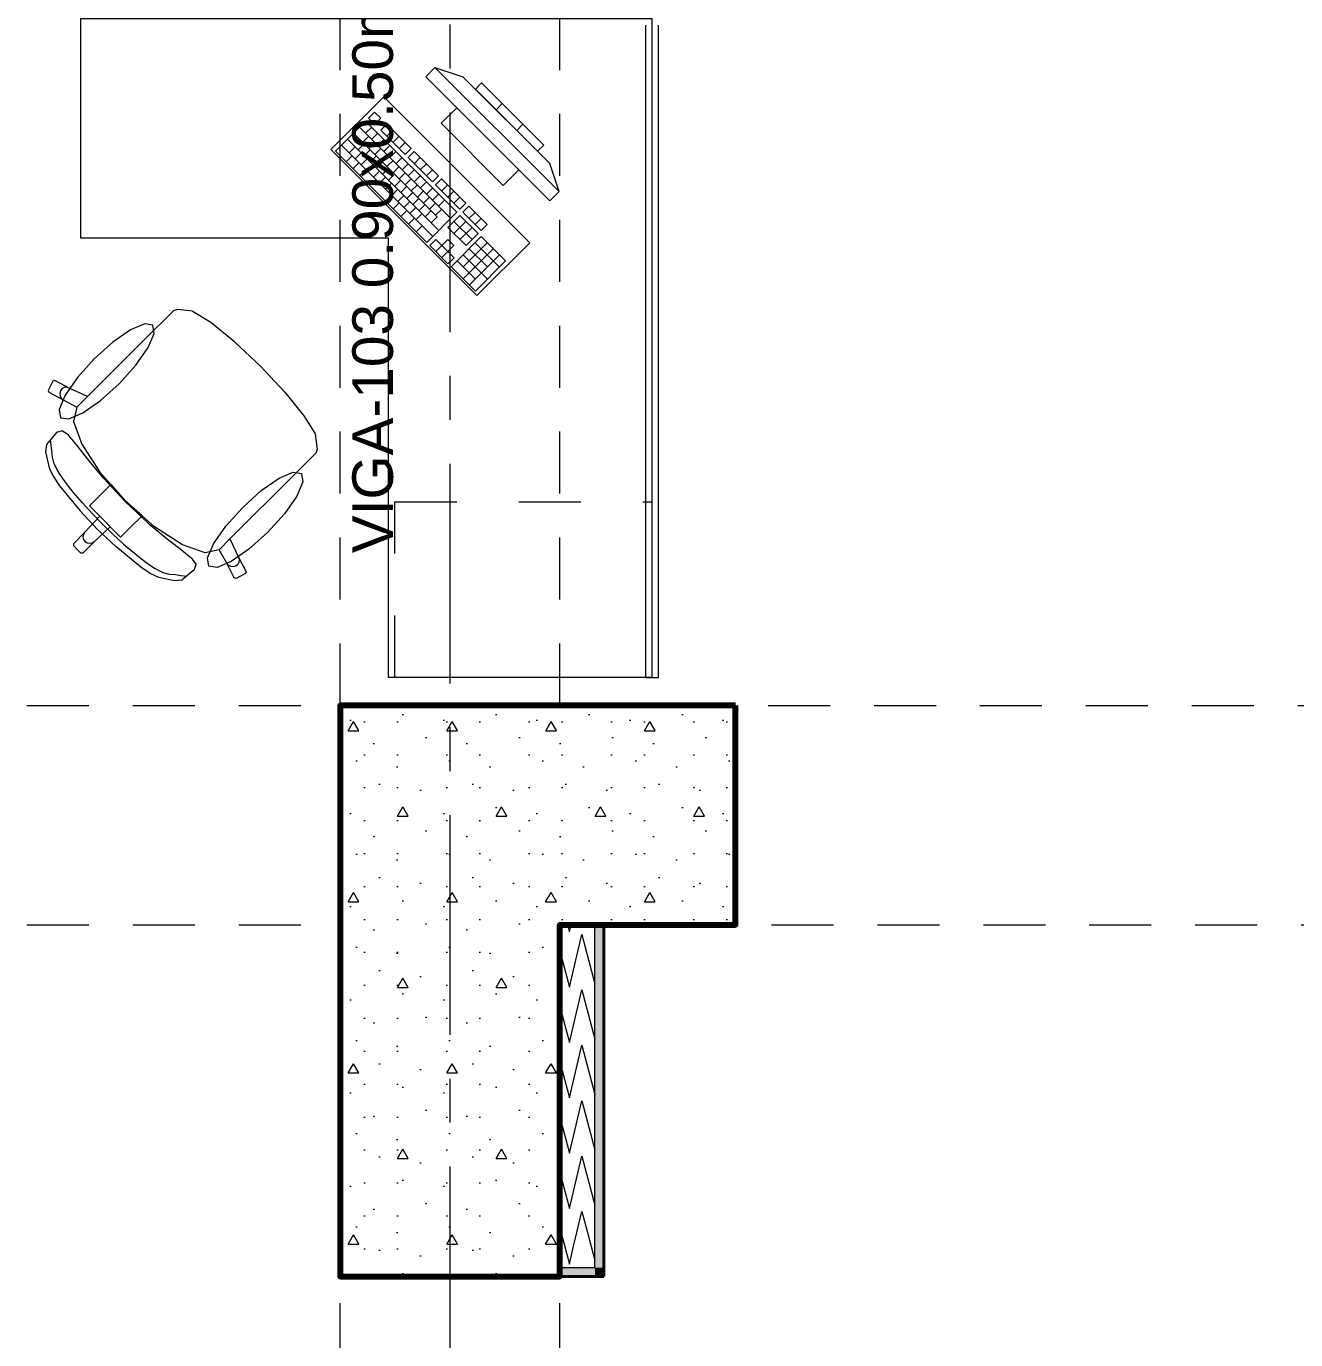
# Model space of a CAD drawing. Header units: inches. Extents: x -38 to 5698, y -33 to 92.
# Drawn here: x 292.855 to 295.746, y 15.956 to 18.946 of the extents above; entities that cross this region are included whole.
import ezdxf

# ---------------------------------------------------------------- set-up
doc = ezdxf.new("R2010")
doc.units = ezdxf.units.IN
doc.header["$MEASUREMENT"] = 0
for name, pattern in [('Hidden Line', [0.195611, 0.141111, -0.0545]), ('Punto & Raya', [0.65, 0.5, -0.075, 0, -0.075]), ('Rayas', [0.282222, 0.141111, -0.141111])]:
    doc.linetypes.add(name, pattern=pattern)
for name, color, linetype in [('02 _ ARQ _ ALB _ Ejes Generales', 7, 'Continuous'), ('08 _ STR _ EXT _ 06 Columnas', 7, 'Continuous'), ('08 _ STR _ EXT _ 09 Vigas', 7, 'Continuous'), ('Estructura - 04 MURO', 253, 'Continuous'), ('Interior - Mobiliario', 7, 'Continuous'), ('Notas - Etiquetas', 251, 'Continuous')]:
    doc.layers.add(name, color=color, linetype=linetype)
doc.styles.add('Estilo_Generado_4', font='swisse.ttf')

# ---------------------------------------------------------------- blocks, each defined once
blk = doc.blocks.new('*X206', base_point=(2412.1771, 0))
at = {"layer": 'Estructura - 04 MURO', "color": 9, "linetype": 'Continuous', "lineweight": 5}
for p, q in [((2428.7499, 16.1999), (2428.751, 16.1959)), ((2428.7786, 16.1684), (2428.7859, 16.1999)), ((2428.8099, 16.1999), (2428.8271, 16.136))]:
    blk.add_line(p, q, dxfattribs=at)
blk = doc.blocks.new('*X207', base_point=(2412.1771, 0))
at = {"layer": 'Estructura - 04 MURO', "color": 9, "linetype": 'Continuous', "lineweight": 5}
for p, q in [((2428.751, 16.1959), (2428.7692, 16.128)), ((2428.7692, 16.128), (2428.7786, 16.1684)), ((2428.7966, 16.1199), (2428.7971, 16.1219)), ((2428.7971, 16.1219), (2428.7976, 16.1199))]:
    blk.add_line(p, q, dxfattribs=at)
blk = doc.blocks.new('*X208', base_point=(2412.1771, 0))
at = {"layer": 'Estructura - 04 MURO', "color": 9, "linetype": 'Continuous', "lineweight": 5}
for p, q in [((2428.7649, 16.9), (2428.7692, 16.884)), ((2428.7692, 16.884), (2428.7729, 16.9)), ((2428.8249, 16.9), (2428.8271, 16.892)), ((2428.7692, 16.758), (2428.7971, 16.8779)), ((2428.7971, 16.8779), (2428.8271, 16.766)), ((2428.7471, 16.8407), (2428.7692, 16.758)), ((2428.7692, 16.632), (2428.7971, 16.7519)), ((2428.7971, 16.7519), (2428.8271, 16.64)), ((2428.7471, 16.7147), (2428.7692, 16.632)), ((2428.7692, 16.506), (2428.7971, 16.6259)), ((2428.7971, 16.6259), (2428.8271, 16.514)), ((2428.7471, 16.5887), (2428.7692, 16.506)), ((2428.7692, 16.38), (2428.7971, 16.4999)), ((2428.7971, 16.4999), (2428.8271, 16.388)), ((2428.7471, 16.4627), (2428.7692, 16.38)), ((2428.7692, 16.254), (2428.7971, 16.3739)), ((2428.7971, 16.3739), (2428.8271, 16.262)), ((2428.7471, 16.3367), (2428.7692, 16.254)), ((2428.7859, 16.1999), (2428.7971, 16.2479)), ((2428.7971, 16.2479), (2428.8099, 16.1999)), ((2428.7471, 16.2107), (2428.7499, 16.1999))]:
    blk.add_line(p, q, dxfattribs=at)

msp = doc.modelspace()

# ---------------------------------------------------------------- hatches: boundary and pattern name
at = {"layer": '08 _ STR _ EXT _ 06 Columnas', "linetype": 'Continuous', "lineweight": 9}
h = msp.add_hatch(dxfattribs=at)
h.set_pattern_fill('HORMIGÓN_EN_MASA_0002', style=0, pattern_type=2)
h.set_pattern_definition([(0, (277.50004, 6e-09), (0, 0.3897114), [0.024375, -0.200625]), (0, (277.61254, 0.19486), (0, 0.3897114), [0.024375, -0.200625]), (60, (277.50004, 6e-09), (-0.3375, 0.194856), [0.024375, -0.200625]), (60, (277.72504, 6e-09), (-0.3375, 0.194856), [0.024375, -0.200625]), (120, (277.5244, 6e-09), (0.3375, 0.194856), [0.024375, -0.200625]), (120, (277.7494, 6e-09), (0.3375, 0.194856), [0.024375, -0.200625]), (0, (277.50004, 0.0375), (0, 0.075), [0, -0.075, 0, -0.1125]), (45, (277.53754, 0.0375), (-0.053033, 0.053033), [0, -0.05625, 0, -0.09375])])
h.paths.add_polyline_path([(294.47, 17.4), (293.57, 17.4), (293.57, 16.0998), (294.07, 16.0999), (294.07, 16.9), (294.47, 16.9001)])
at = {"layer": 'Estructura - 04 MURO', "linetype": 'Continuous', "lineweight": 9}
for points in [[(294.17, 16.1199), (294.17, 16.9), (294.15, 16.9), (294.15, 16.1199)], [(294.15, 16.1199), (294.07, 16.1199), (294.07, 16.0999), (294.15, 16.0999)], [(294.15, 16.1199), (294.17, 16.0999), (294.17, 16.1199)], [(294.15, 16.1199), (294.15, 16.0999), (294.17, 16.0999)]]:
    msp.add_hatch(color=252, dxfattribs=at).paths.add_polyline_path(points)

# ---------------------------------------------------------------- linework, layer by layer
at = {"layer": '02 _ ARQ _ ALB _ Ejes Generales', "color": 252, "linetype": 'Punto & Raya', "lineweight": 13}
msp.add_line((293.82, 3.05), (293.82, 44.9), dxfattribs=at)
at = {"layer": '08 _ STR _ EXT _ 06 Columnas', "color": 7, "linetype": 'Continuous', "lineweight": 80, "flags": 128}
msp.add_lwpolyline([(294.47, 17.4), (293.57, 17.4), (293.57, 16.0998), (294.07, 16.0999), (294.07, 16.9), (294.47, 16.9001)], close=True, dxfattribs=at)
at = {"layer": '08 _ STR _ EXT _ 09 Vigas', "color": 251, "linetype": 'Hidden Line', "lineweight": 13}
for p, q in [((293.57, 17.4), (293.57, 29.7)), ((294.07, 17.4), (294.07, 29.7)), ((287.07, 17.4), (307.57, 17.4)), ((287.07, 16.9), (293.57, 16.9)), ((293.57, 7.7), (293.57, 16.9)), ((294.07, 16.9), (300.57, 16.9)), ((294.07, 7.7), (294.07, 16.9))]:
    msp.add_line(p, q, dxfattribs=at)
at = {"layer": 'Estructura - 04 MURO', "color": 143, "linetype": 'Continuous', "lineweight": 5}
for p, q in [((294.15, 16.1999), (294.15, 16.9)), ((294.15, 16.1199), (294.15, 16.1999)), ((294.15, 16.1199), (294.15, 16.1999)), ((294.07, 16.1199), (294.15, 16.1199))]:
    msp.add_line(p, q, dxfattribs=at)
at = {"layer": 'Estructura - 04 MURO', "color": 143, "linetype": 'Continuous', "lineweight": 5, "flags": 128}
msp.add_lwpolyline([(294.15, 16.9), (294.07, 16.9)], dxfattribs=at)
at = {"layer": 'Estructura - 04 MURO', "color": 7, "linetype": 'Continuous', "lineweight": 40, "flags": 128}
for points in [[(294.17, 16.9), (294.15, 16.9)], [(294.17, 16.1199), (294.17, 16.9)], [(294.17, 16.0999), (294.17, 16.1199)], [(294.07, 16.0999), (294.17, 16.0999)]]:
    msp.add_lwpolyline(points, dxfattribs=at)
at = {"layer": 'Interior - Mobiliario', "color": 175, "linetype": 'Continuous', "lineweight": 13}
for p, q in [((294.2647, 18.9488), (294.2647, 17.4638)), ((294.2947, 17.4638), (294.2947, 18.9488)), ((293.7858, 18.8527), (293.7646, 18.8315)), ((294.0686, 18.5698), (293.7858, 18.8527)), ((293.7858, 18.8527), (293.8494, 18.8315)), ((293.7646, 18.8315), (294.0474, 18.5486)), ((293.8494, 18.8315), (294.0474, 18.6335)), ((293.8918, 18.8173), (293.8777, 18.8032)), ((294.0333, 18.6759), (293.8918, 18.8173)), ((293.8777, 18.8032), (294.0191, 18.6617)), ((293.8353, 18.7607), (293.7999, 18.7254)), ((293.9767, 18.6193), (293.8353, 18.7607)), ((293.9248, 18.756), (293.939, 18.7702)), ((293.6278, 18.7304), (293.5592, 18.6618)), ((293.8355, 18.5226), (293.6278, 18.7304)), ((293.6484, 18.7509), (293.6347, 18.7372)), ((293.6347, 18.7372), (293.6485, 18.7234)), ((293.6622, 18.7371), (293.6484, 18.7509)), ((293.6485, 18.7234), (293.6622, 18.7371)), ((293.6761, 18.7232), (293.6624, 18.7095)), ((293.7315, 18.6678), (293.6761, 18.7232)), ((293.7999, 18.7254), (293.9413, 18.584)), ((293.972, 18.7089), (293.9861, 18.723)), ((293.6004, 18.7029), (293.7908, 18.5125)), ((293.6141, 18.7166), (293.8218, 18.5089)), ((293.6212, 18.6822), (293.6349, 18.6959)), ((293.6279, 18.7028), (293.6417, 18.7165)), ((293.6418, 18.6889), (293.6555, 18.7027)), ((293.6624, 18.7095), (293.7177, 18.6541)), ((293.6762, 18.6957), (293.6899, 18.7094)), ((293.6901, 18.6818), (293.7038, 18.6955)), ((293.573, 18.6755), (293.7807, 18.4678)), ((293.5867, 18.6892), (293.7944, 18.4815)), ((293.5903, 18.6582), (293.604, 18.6719)), ((293.6109, 18.665), (293.6246, 18.6787)), ((293.6247, 18.6511), (293.6385, 18.6648)), ((293.635, 18.6683), (293.6487, 18.682)), ((293.6488, 18.6545), (293.6626, 18.6682)), ((293.6556, 18.6751), (293.6694, 18.6888)), ((293.6695, 18.6612), (293.6832, 18.675)), ((293.7039, 18.668), (293.7176, 18.6817)), ((293.7177, 18.6541), (293.7315, 18.6678)), ((294.0191, 18.6617), (294.0333, 18.6759)), ((293.5592, 18.6618), (293.767, 18.4541)), ((293.5835, 18.6376), (293.5972, 18.6513)), ((293.5991, 18.622), (293.6128, 18.6357)), ((293.6041, 18.6443), (293.6178, 18.6581)), ((293.618, 18.6305), (293.6317, 18.6442)), ((293.6386, 18.6373), (293.6523, 18.651)), ((293.6524, 18.6234), (293.6662, 18.6372)), ((293.6627, 18.6406), (293.6764, 18.6543)), ((293.6765, 18.6268), (293.6903, 18.6405)), ((293.6833, 18.6474), (293.697, 18.6611)), ((293.6972, 18.6336), (293.7109, 18.6473)), ((293.711, 18.6197), (293.7247, 18.6334)), ((293.7384, 18.6609), (293.7247, 18.6472)), ((293.7247, 18.6472), (293.7801, 18.5918)), ((293.7938, 18.6055), (293.7384, 18.6609)), ((293.7385, 18.6334), (293.7522, 18.6471)), ((293.7524, 18.6195), (293.7661, 18.6332)), ((294.0686, 18.5698), (294.0474, 18.6335)), ((293.6146, 18.6064), (293.6283, 18.6201)), ((293.6318, 18.6166), (293.6455, 18.6304)), ((293.6457, 18.6028), (293.6594, 18.6165)), ((293.6595, 18.589), (293.6732, 18.6027)), ((293.6663, 18.6096), (293.68, 18.6233)), ((293.6801, 18.5957), (293.6939, 18.6095)), ((293.6904, 18.6129), (293.7041, 18.6266)), ((293.7042, 18.5991), (293.718, 18.6128)), ((293.7249, 18.6059), (293.7386, 18.6196)), ((293.7387, 18.592), (293.7524, 18.6057)), ((293.7662, 18.6057), (293.7799, 18.6194)), ((293.7801, 18.5918), (293.7938, 18.6055)), ((293.9413, 18.584), (293.9767, 18.6193)), ((293.6733, 18.5751), (293.6871, 18.5888)), ((293.6872, 18.5613), (293.7009, 18.575)), ((293.694, 18.5819), (293.7077, 18.5956)), ((293.7078, 18.568), (293.7215, 18.5818)), ((293.7181, 18.5852), (293.7318, 18.5989)), ((293.7319, 18.5714), (293.7456, 18.5851)), ((293.7526, 18.5782), (293.7663, 18.5919)), ((293.7664, 18.5643), (293.7801, 18.578)), ((293.8007, 18.5986), (293.787, 18.5849)), ((293.787, 18.5849), (293.8424, 18.5295)), ((293.8561, 18.5432), (293.8007, 18.5986)), ((293.8008, 18.571), (293.8145, 18.5848)), ((293.6908, 18.5302), (293.7045, 18.5439)), ((293.701, 18.5474), (293.7148, 18.5611)), ((293.7149, 18.5336), (293.7286, 18.5473)), ((293.7217, 18.5542), (293.7354, 18.5679)), ((293.7355, 18.5404), (293.7492, 18.5541)), ((293.7458, 18.5575), (293.7595, 18.5712)), ((293.7596, 18.5437), (293.7733, 18.5574)), ((293.7735, 18.5298), (293.7872, 18.5435)), ((293.7803, 18.5505), (293.794, 18.5642)), ((293.7941, 18.5366), (293.8078, 18.5503)), ((293.8147, 18.5572), (293.8284, 18.5709)), ((293.8285, 18.5433), (293.8422, 18.5571)), ((293.8424, 18.5295), (293.8561, 18.5432)), ((294.0474, 18.5486), (294.0686, 18.5698)), ((293.7081, 18.5129), (293.7218, 18.5266)), ((293.7287, 18.5197), (293.7425, 18.5334)), ((293.7426, 18.5059), (293.7563, 18.5196)), ((293.7494, 18.5265), (293.7631, 18.5402)), ((293.7632, 18.5127), (293.7769, 18.5264)), ((293.767, 18.4541), (293.8355, 18.5226)), ((293.7771, 18.4988), (293.7908, 18.5125)), ((293.7873, 18.516), (293.801, 18.5297)), ((293.8424, 18.5157), (293.815, 18.4883)), ((293.884, 18.4742), (293.8424, 18.5157)), ((293.863, 18.5363), (293.8493, 18.5226)), ((293.8493, 18.5226), (293.8908, 18.481)), ((293.9046, 18.4947), (293.863, 18.5363)), ((293.8631, 18.5087), (293.8769, 18.5224)), ((293.7254, 18.4956), (293.7391, 18.5093)), ((293.7427, 18.4783), (293.7564, 18.492)), ((293.815, 18.4883), (293.8566, 18.4467)), ((293.8287, 18.502), (293.8703, 18.4605)), ((293.8289, 18.4744), (293.8563, 18.5019)), ((293.8427, 18.4606), (293.8701, 18.488)), ((293.877, 18.4949), (293.8907, 18.5086)), ((293.8908, 18.481), (293.9046, 18.4947)), ((293.7876, 18.4609), (293.7739, 18.4471)), ((293.8014, 18.447), (293.7876, 18.4609)), ((293.8152, 18.4607), (293.8014, 18.447)), ((293.829, 18.4469), (293.8152, 18.4607)), ((293.8909, 18.4673), (293.8223, 18.3987)), ((293.8499, 18.3985), (293.9048, 18.4534)), ((293.8566, 18.4467), (293.884, 18.4742)), ((293.8772, 18.4535), (293.9326, 18.3981)), ((293.9463, 18.4119), (293.8909, 18.4673)), ((293.7739, 18.4471), (293.8154, 18.4056)), ((293.7877, 18.4333), (293.8014, 18.447)), ((293.8014, 18.447), (293.8153, 18.4332)), ((293.8016, 18.4195), (293.8153, 18.4332)), ((293.8153, 18.4332), (293.829, 18.4469)), ((293.8291, 18.4193), (293.8153, 18.4332)), ((293.8498, 18.4261), (293.9052, 18.3707)), ((293.85, 18.371), (293.9186, 18.4396)), ((293.8635, 18.4398), (293.905, 18.3983)), ((293.8639, 18.3571), (293.9325, 18.4257)), ((293.8154, 18.4056), (293.8291, 18.4193)), ((293.8223, 18.3987), (293.8777, 18.3433)), ((293.8361, 18.4124), (293.8776, 18.3709)), ((293.8777, 18.3433), (293.9463, 18.4119)), ((293.1681, 18.2764), (293.1426, 18.2509)), ((293.1901, 18.2984), (293.1681, 18.2764)), ((293.1994, 18.3012), (293.1901, 18.2984)), ((293.2333, 18.2973), (293.1994, 18.3012)), ((293.2354, 18.2964), (293.2333, 18.2973)), ((293.2755, 18.2714), (293.2354, 18.2964)), ((293.1426, 18.2509), (292.9948, 18.1031)), ((293.3291, 18.2279), (293.2755, 18.2714)), ((293.33, 18.2272), (293.3291, 18.2279)), ((293.3883, 18.1724), (293.33, 18.2272)), ((293.3883, 18.1724), (293.4431, 18.114)), ((292.9159, 18.1383), (292.905, 18.1169)), ((292.9199, 18.1396), (292.9159, 18.1383)), ((292.953, 18.1226), (292.9199, 18.1396)), ((292.9415, 18.1236), (292.9364, 18.1208)), ((292.9474, 18.1243), (292.9415, 18.1236)), ((292.953, 18.1226), (292.9474, 18.1243)), ((292.905, 18.1169), (292.9064, 18.1129)), ((292.9064, 18.1129), (292.9395, 18.0959)), ((292.9328, 18.1162), (292.9313, 18.1105)), ((292.9313, 18.1105), (292.932, 18.1047)), ((292.932, 18.1047), (292.9349, 18.0996)), ((292.9364, 18.1208), (292.9328, 18.1162)), ((292.9349, 18.0996), (292.9395, 18.0959)), ((292.9395, 18.0959), (292.9705, 18.0786)), ((292.9948, 18.1031), (292.953, 18.1226)), ((292.9705, 18.0788), (292.9948, 18.1031)), ((293.4431, 18.114), (293.4438, 18.1132)), ((293.4438, 18.1132), (293.4874, 18.0595)), ((292.9705, 18.0786), (292.963, 18.0467)), ((292.9705, 18.0788), (292.9705, 18.0786)), ((292.963, 18.0467), (292.9814, 17.9947)), ((293.4874, 18.0595), (293.5123, 18.0195)), ((292.9244, 18.0215), (292.9012, 17.9937)), ((292.9373, 18.025), (292.9244, 18.0215)), ((292.9516, 18.0149), (292.9373, 18.025)), ((292.9702, 17.9927), (292.9516, 18.0149)), ((293.5123, 18.0195), (293.5132, 18.0173)), ((293.5132, 18.0173), (293.5172, 17.9834)), ((292.9012, 17.9937), (292.8993, 17.9769)), ((292.8993, 17.9769), (292.9071, 17.9408)), ((292.9108, 17.999), (292.91, 18.0035)), ((292.9116, 17.9909), (292.9108, 17.999)), ((292.9137, 17.9802), (292.9116, 17.9909)), ((292.9148, 17.9648), (292.9137, 17.9802)), ((292.9982, 17.9565), (292.9702, 17.9927)), ((292.9814, 17.9947), (293.0227, 17.9309)), ((293.5143, 17.9741), (293.4924, 17.9522)), ((293.5172, 17.9834), (293.5143, 17.9741)), ((292.9187, 17.95), (292.9148, 17.9648)), ((292.9287, 17.9312), (292.9187, 17.95)), ((293.0309, 17.9172), (292.9982, 17.9565)), ((293.4924, 17.9522), (293.4669, 17.9267)), ((292.9071, 17.9408), (292.9161, 17.9215)), ((292.9161, 17.9215), (292.931, 17.8999)), ((292.9435, 17.9093), (292.9287, 17.9312)), ((293.0227, 17.9309), (293.0475, 17.9027)), ((293.0804, 17.8644), (293.0309, 17.9172)), ((293.4669, 17.9267), (293.319, 17.7788)), ((292.931, 17.8999), (292.9778, 17.8432)), ((292.9621, 17.8855), (292.9435, 17.9093)), ((292.9833, 17.8608), (292.9621, 17.8855)), ((293.0475, 17.9027), (293.0201, 17.8754)), ((293.0475, 17.9027), (293.0808, 17.8649)), ((293.0058, 17.8362), (292.9833, 17.8608)), ((293.0201, 17.8754), (292.999, 17.8542)), ((293.0804, 17.8644), (293.1331, 17.8149)), ((293.1187, 17.8316), (293.0808, 17.8649)), ((292.9778, 17.8432), (293.0169, 17.801)), ((293.0226, 17.8306), (292.9886, 17.794)), ((292.999, 17.8542), (293.0226, 17.8306)), ((293.0286, 17.8127), (293.0058, 17.8362)), ((293.0226, 17.8306), (293.0346, 17.8186)), ((293.1187, 17.8316), (293.0913, 17.8042)), ((293.1468, 17.8068), (293.1187, 17.8316)), ((293.0465, 17.8067), (293.01, 17.7727)), ((293.0591, 17.7618), (293.0169, 17.801)), ((293.0286, 17.8127), (293.0521, 17.7899)), ((293.0465, 17.8067), (293.0346, 17.8186)), ((293.0701, 17.783), (293.0465, 17.8067)), ((293.0913, 17.8042), (293.0701, 17.783)), ((293.1331, 17.8149), (293.1724, 17.7822)), ((293.2106, 17.7654), (293.1468, 17.8068)), ((292.9886, 17.794), (292.9625, 17.7679)), ((292.9625, 17.7679), (292.9626, 17.7637)), ((293.01, 17.7727), (292.9839, 17.7466)), ((292.9854, 17.7892), (292.9843, 17.7834)), ((292.9843, 17.7834), (292.9855, 17.7777)), ((292.9886, 17.794), (292.9854, 17.7892)), ((292.9855, 17.7777), (292.9887, 17.7728)), ((292.9936, 17.7695), (292.9887, 17.7728)), ((292.9994, 17.7683), (292.9936, 17.7695)), ((293.0051, 17.7695), (292.9994, 17.7683)), ((293.01, 17.7727), (293.0051, 17.7695)), ((293.0521, 17.7899), (293.0767, 17.7673)), ((293.0767, 17.7673), (293.1015, 17.7462)), ((293.1724, 17.7822), (293.2086, 17.7543)), ((293.2626, 17.7471), (293.2106, 17.7654)), ((293.2948, 17.7546), (293.319, 17.7788)), ((293.319, 17.7788), (293.3386, 17.7371)), ((292.9626, 17.7637), (292.9711, 17.7552)), ((292.9796, 17.7466), (292.9711, 17.7552)), ((292.9839, 17.7466), (292.9796, 17.7466)), ((293.1158, 17.715), (293.0591, 17.7618)), ((293.1015, 17.7462), (293.1253, 17.7276)), ((293.2086, 17.7543), (293.2309, 17.7357)), ((293.2309, 17.7357), (293.2409, 17.7214)), ((293.2946, 17.7545), (293.2626, 17.7471)), ((293.2948, 17.7546), (293.2946, 17.7545)), ((293.3119, 17.7235), (293.2946, 17.7545)), ((293.3386, 17.7371), (293.3402, 17.7314)), ((293.3386, 17.7371), (293.3556, 17.704)), ((293.1375, 17.7001), (293.1158, 17.715)), ((293.1253, 17.7276), (293.1471, 17.7127)), ((293.1471, 17.7127), (293.166, 17.7028)), ((293.2375, 17.7084), (293.2096, 17.6853)), ((293.2409, 17.7214), (293.2375, 17.7084)), ((293.3155, 17.7189), (293.3119, 17.7235)), ((293.3288, 17.6904), (293.3119, 17.7235)), ((293.3206, 17.716), (293.3155, 17.7189)), ((293.3265, 17.7153), (293.3206, 17.716)), ((293.3321, 17.7169), (293.3265, 17.7153)), ((293.3367, 17.7205), (293.3321, 17.7169)), ((293.3395, 17.7256), (293.3367, 17.7205)), ((293.3402, 17.7314), (293.3395, 17.7256)), ((293.1567, 17.6911), (293.1375, 17.7001)), ((293.1929, 17.6834), (293.1567, 17.6911)), ((293.166, 17.7028), (293.1807, 17.6989)), ((293.1807, 17.6989), (293.1961, 17.6977)), ((293.2096, 17.6853), (293.1929, 17.6834)), ((293.1961, 17.6977), (293.2069, 17.6957)), ((293.2069, 17.6957), (293.2149, 17.6949)), ((293.2149, 17.6949), (293.2194, 17.6941)), ((293.3329, 17.6891), (293.3288, 17.6904)), ((293.3543, 17.6999), (293.3329, 17.6891)), ((293.3556, 17.704), (293.3543, 17.6999)), ((294.2647, 17.4638), (294.2947, 17.4638))]:
    msp.add_line(p, q, dxfattribs=at)
at = {"layer": 'Interior - Mobiliario', "color": 175, "linetype": 'Rayas', "lineweight": 13}
for p, q in [((293.6947, 17.4638), (293.6947, 17.8638)), ((293.6947, 17.8638), (294.2797, 17.8638))]:
    msp.add_line(p, q, dxfattribs=at)
at = {"layer": 'Interior - Mobiliario', "color": 175, "linetype": 'Continuous', "lineweight": 13, "flags": 128}
for points in [[(294.2797, 18.9638), (294.2797, 17.4638), (293.6797, 17.4638), (293.6797, 18.4638), (292.9797, 18.4638), (292.9797, 18.9638)], [(293.6691, 18.7855), (293.5489, 18.6653), (293.8812, 18.3329), (294.0014, 18.4531)], [(293.0099, 18.1888), (292.9717, 18.1464), (292.9437, 18.106), (292.9301, 18.0739), (292.933, 18.055), (292.9519, 18.0521), (292.9839, 18.0657), (293.0243, 18.0938), (293.0668, 18.1319), (293.1049, 18.1744), (293.133, 18.2148), (293.1466, 18.2468), (293.1437, 18.2657), (293.1248, 18.2686), (293.0927, 18.255), (293.0523, 18.227)], [(293.4048, 17.7939), (293.3623, 17.7558), (293.3219, 17.7277), (293.2899, 17.7141), (293.271, 17.717), (293.2681, 17.7359), (293.2817, 17.768), (293.3097, 17.8083), (293.3479, 17.8508), (293.3903, 17.889), (293.4307, 17.917), (293.4628, 17.9306), (293.4817, 17.9277), (293.4846, 17.9088), (293.471, 17.8767), (293.4429, 17.8364)]]:
    msp.add_lwpolyline(points, close=True, dxfattribs=at)

# ---------------------------------------------------------------- block references
at = {"layer": 'Estructura - 04 MURO', "color": 7, "lineweight": 80}
for name in ['*X208', '*X206', '*X207']:
    msp.add_blockref(name, (277.5, 0), dxfattribs=at)

# ---------------------------------------------------------------- texts
at = {"layer": 'Notas - Etiquetas', "color": 8, "linetype": 'Continuous', "lineweight": 13, "insert": (293.5976, 17.7465), "char_height": 0.0925, "attachment_point": 1, "rotation": 90, "style": 'Estilo_Generado_4'}
msp.add_mtext('\\A1;{\\pql;\\fSwis721 Ex BT|b0|i0|c0|p34;VIGA-103\\fSwis721 Ex BT|b0|i0|c0|p34; \\fSwis721 Ex BT|b0|i0|c0|p34;0.90\\fSwis721 Ex BT|b0|i0|c0|p34;x\\fSwis721 Ex BT|b0|i0|c0|p34;0.50\\fSwis721 Ex BT|b0|i0|c0|p34;m}', dxfattribs=at)

doc.saveas('drawing.dxf')
